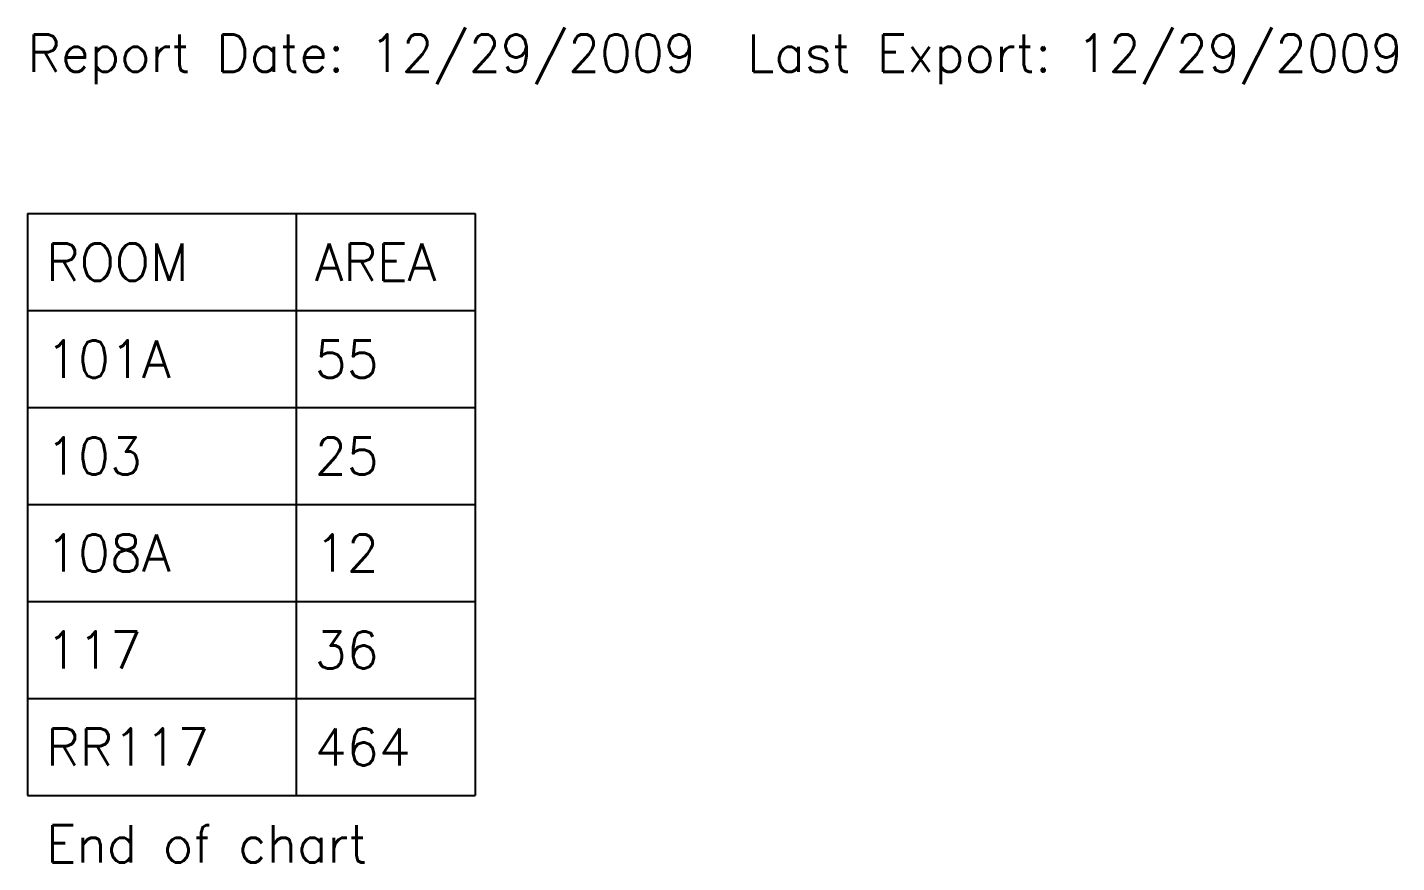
# Model space of a CAD drawing. Extents: x -1780 to 3401, y -2 to 2789.
# Drawn here: x -1780 to -1156, y 55 to 436 of the extents above; entities that cross this region are included whole.
import ezdxf

# ---------------------------------------------------------------- set-up
doc = ezdxf.new("R2010")
doc.units = 0
doc.header["$MEASUREMENT"] = 0
doc.layers.add('A-SPAC-ANOT', color=4, linetype='CONTINUOUS')
doc.styles.add('ROMANS', font='ROMANS.shx')

msp = doc.modelspace()

# ---------------------------------------------------------------- linework, layer by layer
at = {"layer": 'A-SPAC-ANOT'}
for p, q in [((-1779.94, 350.85), (-1575.94, 350.85)), ((-1779.94, 350.85), (-1779.94, 85.65)), ((-1657.54, 350.85), (-1657.54, 85.65)), ((-1575.94, 350.85), (-1575.94, 85.65)), ((-1779.94, 306.65), (-1575.94, 306.65)), ((-1779.94, 262.45), (-1575.94, 262.45)), ((-1779.94, 218.25), (-1575.94, 218.25)), ((-1779.94, 174.05), (-1575.94, 174.05)), ((-1779.94, 129.85), (-1575.94, 129.85)), ((-1779.94, 85.65), (-1575.94, 85.65))]:
    msp.add_line(p, q, dxfattribs=at)

# ---------------------------------------------------------------- texts
at = {"layer": 'A-SPAC-ANOT', "style": 'ROMANS'}
for s, p in [('Report Date: 12/29/2009  Last Export: 12/29/2009', (-1779.94, 415.45)), ('Report Date: 12/29/2009  Last Export: 12/29/2009', (-1779.94, 415.45)), ('ROOM', (-1771.44, 320.25)), ('AREA', (-1649.04, 320.25)), ('101A', (-1771.44, 276.05)), ('55', (-1649.04, 276.05)), ('103', (-1771.44, 231.85)), ('25', (-1649.04, 231.85)), ('108A', (-1771.44, 187.65)), ('12', (-1649.04, 187.65)), ('117', (-1771.44, 143.45)), ('36', (-1649.04, 143.45)), ('RR117', (-1771.44, 99.25)), ('464', (-1649.04, 99.25)), ('End of chart', (-1771.44, 55.05))]:
    msp.add_text(s, height=17, dxfattribs=at).set_placement(p)

doc.saveas('drawing.dxf')
